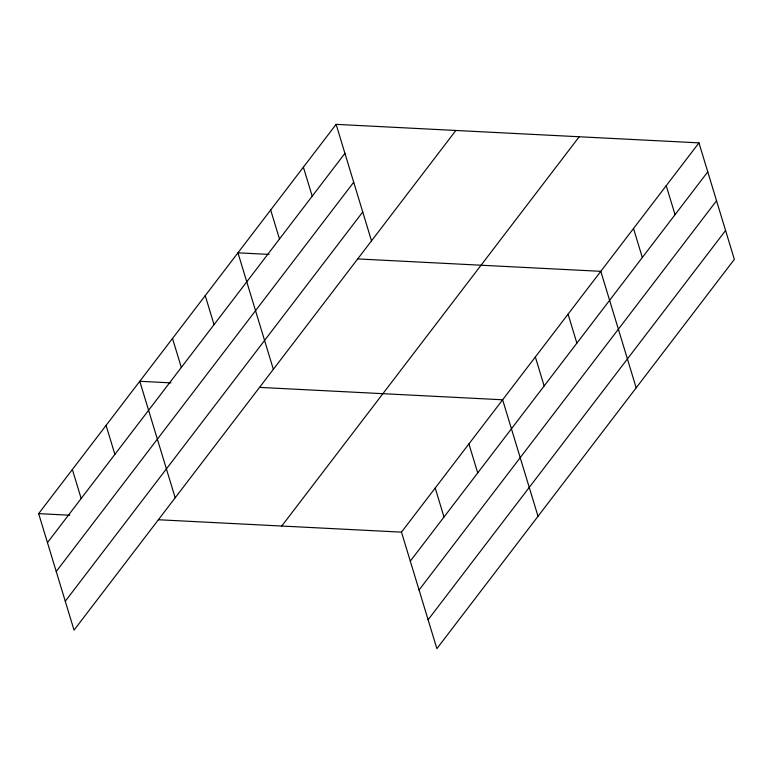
<?xml version="1.0" encoding="UTF-8"?>
<svg xmlns="http://www.w3.org/2000/svg" width="773" height="773" viewBox="0 0 773 773"><rect width="100%" height="100%" fill="white"/><g stroke="black" fill="none" stroke-linecap="round" stroke-linejoin="round"><path stroke-width="1.16" d="M455.857 130.473L74.044 630.13L38.65 513.63L336.12 124.356L698.956 142.87L734.35 259.37L436.88 648.644L401.487 532.143L698.956 142.87M47.462 542.627L344.932 153.354M56.236 571.498L353.705 182.225M65.27 601.249L362.74 211.986M281.749 526.036L579.219 136.763M410.299 561.13L707.768 171.857M419.063 590.012L716.542 200.738M428.107 619.762L725.576 230.489M269.081 254.414L237.958 252.819L273.352 369.32M357.686 258.926L600.795 271.333L636.189 387.824M170.92 382.867L139.787 381.282L175.181 497.773M259.525 387.389L502.624 399.786L538.018 516.287M38.65 513.63L69.783 515.224M158.388 519.746L401.487 532.143M666.229 185.694L675.042 214.681M633.512 228.508L642.324 257.506M568.068 314.147L576.88 343.144M535.351 356.971L544.153 385.959M468.911 443.905L477.724 472.902M336.12 124.356L371.513 240.857M435.199 488.024L444.011 517.011M303.403 167.181L312.205 196.168M270.676 210.005L279.488 238.992M205.232 295.644L214.044 324.631M172.514 338.458L181.317 367.455M106.075 425.401L114.887 454.389M72.362 469.52L81.175 498.508"/></g></svg>
